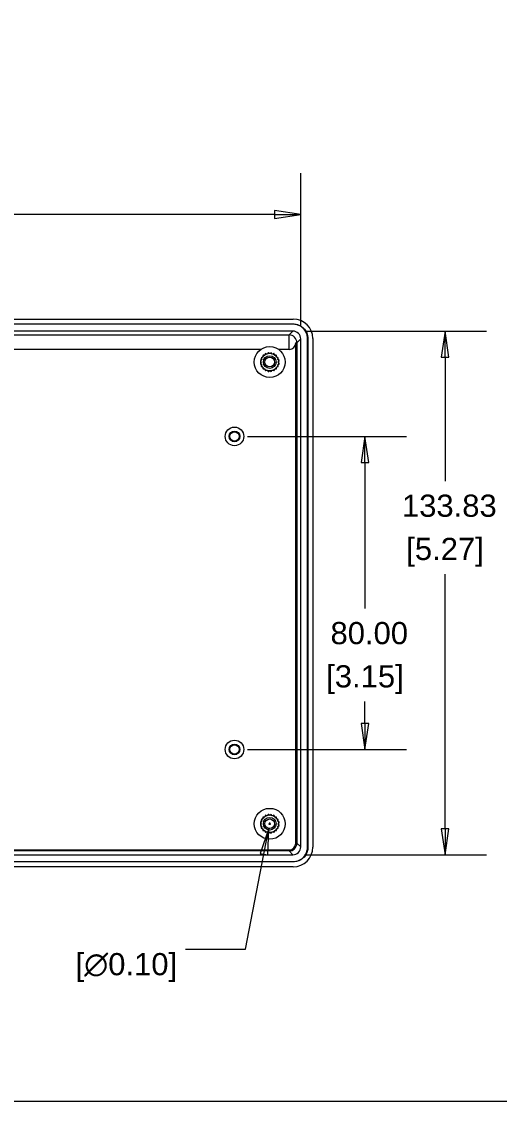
# Model space of a CAD drawing. Header units: millimetres. Extents: x 12 to 919, y 12 to 708.
# Drawn here: x 223.9 to 346, y 21.2 to 297.1 of the extents above; entities that cross this region are included whole.
import ezdxf

# ---------------------------------------------------------------- set-up
doc = ezdxf.new("R2010")
doc.units = ezdxf.units.MM
doc.header["$LTSCALE"] = 3.333333
for name, color, linetype, lineweight in [('Dimension (ANSI)', 7, 'Continuous', 9), ('Sketch Geometry (ANSI)', 7, 'Continuous', 9), ('Visible (ANSI)', 7, 'Continuous', 9), ('Visible Narrow (ANSI)', 7, 'Continuous', 9)]:
    doc.layers.add(name, color=color, linetype=linetype, lineweight=lineweight)
doc.styles.add('Note Text (ANSI)', font='arial.ttf')
doc.dimstyles.new('Default - mm_inch (ANSI)', dxfattribs={"dimscale": 3.333333, "dimtxt": 1.7, "dimasz": 2, "dimexe": 3.175, "dimexo": 1, "dimgap": 0.8, "dimtad": 0, "dimtih": 1, "dimtoh": 1, "dimrnd": 1e-08, "dimzin": 4, "dimdsep": 46, "dimtxsty": 'Note Text (ANSI)', "dimblk": 'Filled-1', "dimcen": 0.09, "dimdle": 10, "dimclrd": 256, "dimclre": 256, "dimclrt": 256, "dimadec": 1, "dimazin": 0, "dimtfac": 1.176471, "dimtofl": 0, "dimtmove": 0, "dimatfit": 3, "dimfxl": 0, "dimtolj": 1, "dimtzin": 0, "dimlwd": -1, "dimlwe": -1, "dimarcsym": 0})

# ---------------------------------------------------------------- blocks, each defined once
blk = doc.blocks.new('Borders Default Border')
at = {"layer": 'Sketch Geometry (ANSI)', "flags": 128}
blk.add_lwpolyline([(6.35, 6.35), (6.35, 209.55), (273.05, 209.55), (273.05, 6.35), (6.35, 6.35)], dxfattribs=at)
blk = doc.blocks.new('Filled-1')
at = {"color": 0}
for p, q in [((0, 0), (-1, 0.15)), ((-1, 0.15), (-1, -0.15)), ((-1, 0), (0, 0)), ((-1, -0.15), (0, 0))]:
    blk.add_line(p, q, dxfattribs=at)
at = {"color": 0, "flags": 128}
blk.add_lwpolyline([(-1, -0.15), (0, 0), (-1, 0.15), (-1, -0.15)], dxfattribs=at)
at = {"color": 0}
blk.add_solid([(-1, -0.15), (0, 0), (-1, 0.15), (-1, -0.15)], dxfattribs=at)
blk = doc.blocks.new('*D27')
at = {"layer": 'Defpoints', "color": 0, "transparency": 16777216}
for p in [(293.22, 218.03), (293.22, 84.2), (332.09, 84.2)]:
    blk.add_point(p, dxfattribs=at)
at = {"layer": 'Dimension (ANSI)', "transparency": 16777216}
for p, q in [((296.56, 218.03), (342.67, 218.03)), ((332.09, 211.36), (332.09, 179.67)), ((332.09, 90.87), (332.09, 155.95)), ((296.56, 84.2), (342.67, 84.2))]:
    blk.add_line(p, q, dxfattribs=at)
at = {"layer": 'Dimension (ANSI)', "transparency": 16777216, "xscale": 6.666666666666667, "yscale": 6.666666666666667, "zscale": 6.666666666666667}
for p, rotation in [((332.09, 218.03), 90), ((332.09, 84.2), 270)]:
    blk.add_blockref('Filled-1', p, dxfattribs=dict(at, rotation=rotation))
at = {"layer": 'Dimension (ANSI)', "transparency": 16777216, "attachment_point": 5, "style": 'Note Text (ANSI)'}
for s, insert, char_height in [('\\A1; 133.83', (332.09, 173.37), 5.6667), ('\\A1;[5.27]', (332.09, 161.51), 5.667)]:
    blk.add_mtext(s, dxfattribs=dict(at, insert=insert, char_height=char_height))
blk = doc.blocks.new('*D28')
at = {"layer": 'Defpoints', "color": 0, "transparency": 16777216}
for p in [(295.22, 247.84), (81.39, 216.03), (295.22, 216.03)]:
    blk.add_point(p, dxfattribs=at)
at = {"layer": 'Dimension (ANSI)', "transparency": 16777216}
for p, q in [((81.39, 219.36), (81.39, 258.42)), ((295.22, 219.36), (295.22, 258.42)), ((88.06, 247.84), (172.61, 247.84)), ((288.55, 247.84), (204, 247.84))]:
    blk.add_line(p, q, dxfattribs=at)
at = {"layer": 'Dimension (ANSI)', "transparency": 16777216, "xscale": 6.666666666666667, "yscale": 6.666666666666667, "zscale": 6.666666666666667, "rotation": 180}
blk.add_blockref('Filled-1', (81.39, 247.84), dxfattribs=at)
at = {"layer": 'Dimension (ANSI)', "transparency": 16777216, "xscale": 6.666666666666667, "yscale": 6.666666666666667, "zscale": 6.666666666666667}
blk.add_blockref('Filled-1', (295.22, 247.84), dxfattribs=at)
at = {"layer": 'Dimension (ANSI)', "transparency": 16777216, "attachment_point": 5, "style": 'Note Text (ANSI)'}
for s, insert, char_height in [('\\A1; 213.83', (188.31, 253.4), 5.6667), ('\\A1;[8.42]', (188.31, 241.54), 5.667)]:
    blk.add_mtext(s, dxfattribs=dict(at, insert=insert, char_height=char_height))
blk = doc.blocks.new('*D30')
at = {"layer": 'Defpoints', "color": 0, "transparency": 16777216}
for p in [(278.31, 191.12), (278.31, 111.12), (311.64, 111.12)]:
    blk.add_point(p, dxfattribs=at)
at = {"layer": 'Dimension (ANSI)', "transparency": 16777216}
for p, q in [((281.64, 191.12), (322.22, 191.12)), ((311.64, 184.45), (311.64, 147.11)), ((311.64, 117.78), (311.64, 123.39)), ((281.64, 111.12), (322.22, 111.12))]:
    blk.add_line(p, q, dxfattribs=at)
at = {"layer": 'Dimension (ANSI)', "transparency": 16777216, "xscale": 6.666666666666667, "yscale": 6.666666666666667, "zscale": 6.666666666666667}
for p, rotation in [((311.64, 191.12), 90), ((311.64, 111.12), 270)]:
    blk.add_blockref('Filled-1', p, dxfattribs=dict(at, rotation=rotation))
at = {"layer": 'Dimension (ANSI)', "transparency": 16777216, "char_height": 5.667, "attachment_point": 5, "style": 'Note Text (ANSI)'}
for s, insert in [('\\A1; 80.00', (311.64, 140.81)), ('\\A1;[3.15]', (311.64, 128.95))]:
    blk.add_mtext(s, dxfattribs=dict(at, insert=insert))
blk = doc.blocks.new('*D50')
at = {"layer": 'Defpoints', "color": 0, "transparency": 16777216}
for p in [(287.54, 93.33), (287.07, 90.91)]:
    blk.add_point(p, dxfattribs=at)
at = {"layer": 'Dimension (ANSI)', "transparency": 16777216}
for p, q in [((287.01, 92.12), (287.61, 92.12)), ((287.31, 91.82), (287.31, 92.42)), ((281.16, 60.11), (285.82, 84.36)), ((265.81, 60.11), (281.16, 60.11))]:
    blk.add_line(p, q, dxfattribs=at)
at = {"layer": 'Dimension (ANSI)', "transparency": 16777216, "xscale": 6.666666666666667, "yscale": 6.666666666666667, "zscale": 6.666666666666667, "rotation": 79.12481242892491}
blk.add_blockref('Filled-1', (287.07, 90.91), dxfattribs=at)
at = {"layer": 'Dimension (ANSI)', "transparency": 16777216, "insert": (250.69, 60.11), "char_height": 5.667, "attachment_point": 5, "style": 'Note Text (ANSI)'}
blk.add_mtext('\\A1; \\P[∅0.10]', dxfattribs=at)

msp = doc.modelspace()

# ---------------------------------------------------------------- linework, layer by layer
at = {"layer": 'Visible (ANSI)'}
for p, q in [((83.3026, 221.1162), (293.3114, 221.1162)), ((83.3026, 219.8662), (293.3114, 219.8662)), ((293.3114, 219.7754), (83.3026, 219.7754)), ((293.2223, 218.0298), (83.3917, 218.0298)), ((295.2205, 86.2009), (295.2205, 216.0315)), ((296.9661, 86.1118), (296.9661, 216.1206)), ((297.057, 216.1206), (297.057, 86.1118)), ((298.307, 216.1206), (298.307, 86.1118)), ((285.0132, 213.332), (91.6008, 213.332)), ((286.8961, 212.494), (286.6398, 212.1695)), ((287.307, 212.2752), (286.9629, 212.5046)), ((287.651, 212.5046), (287.307, 212.2752)), ((287.9741, 212.1695), (287.7178, 212.494)), ((292.2548, 213.332), (289.6008, 213.332)), ((293.9868, 87.1684), (293.9868, 215.064)), ((284.9186, 210.4602), (285.148, 210.1162)), ((285.148, 210.1162), (284.9186, 209.7722)), ((285.2536, 210.7834), (284.9292, 210.5271)), ((285.1418, 211.1814), (285.2536, 210.7834)), ((285.5603, 211.3852), (285.1725, 211.2417)), ((285.577, 211.7984), (285.5603, 211.3852)), ((286.0379, 211.8629), (285.6248, 211.8462)), ((286.1815, 212.2506), (286.0379, 211.8629)), ((286.6398, 212.1695), (286.2417, 212.2814)), ((288.3722, 212.2814), (287.9741, 212.1695)), ((288.576, 211.8629), (288.4325, 212.2506)), ((288.9891, 211.8462), (288.576, 211.8629)), ((289.0536, 211.3852), (289.037, 211.7984)), ((289.4414, 211.2417), (289.0536, 211.3852)), ((289.3603, 210.7834), (289.4721, 211.1814)), ((289.6847, 210.5271), (289.3603, 210.7834)), ((289.466, 210.1162), (289.6953, 210.4602)), ((289.6953, 209.7722), (289.466, 210.1162)), ((284.9292, 209.7054), (285.2536, 209.449)), ((285.2536, 209.449), (285.1418, 209.051)), ((285.1725, 208.9907), (285.5603, 208.8472)), ((285.5603, 208.8472), (285.577, 208.4341)), ((285.6248, 208.3862), (286.0379, 208.3695)), ((286.0379, 208.3695), (286.1815, 207.9818)), ((286.2417, 207.9511), (286.6398, 208.0629)), ((286.6398, 208.0629), (286.8961, 207.7384)), ((286.9629, 207.7279), (287.307, 207.9572)), ((287.307, 207.9572), (287.651, 207.7279)), ((287.7178, 207.7384), (287.9741, 208.0629)), ((287.9741, 208.0629), (288.3722, 207.9511)), ((288.4325, 207.9818), (288.576, 208.3695)), ((288.576, 208.3695), (288.9891, 208.3862)), ((289.037, 208.4341), (289.0536, 208.8472)), ((289.0536, 208.8472), (289.4414, 208.9907)), ((289.3603, 209.449), (289.6847, 209.7054)), ((289.4721, 209.051), (289.3603, 209.449)), ((286.0379, 93.8629), (285.6248, 93.8462)), ((286.1815, 94.2506), (286.0379, 93.8629)), ((286.6398, 94.1695), (286.2417, 94.2814)), ((286.8961, 94.494), (286.6398, 94.1695)), ((287.307, 94.2752), (286.9629, 94.5046)), ((287.651, 94.5046), (287.307, 94.2752)), ((287.9741, 94.1695), (287.7178, 94.494)), ((288.3722, 94.2814), (287.9741, 94.1695)), ((288.576, 93.8629), (288.4325, 94.2506)), ((288.9891, 93.8462), (288.576, 93.8629)), ((284.9186, 92.4602), (285.148, 92.1162)), ((285.148, 92.1162), (284.9186, 91.7722)), ((285.2536, 92.7834), (284.9292, 92.5271)), ((284.9292, 91.7054), (285.2536, 91.449)), ((285.1418, 93.1814), (285.2536, 92.7834)), ((285.2536, 91.449), (285.1418, 91.051)), ((285.5603, 93.3852), (285.1725, 93.2417)), ((285.577, 93.7984), (285.5603, 93.3852)), ((289.0536, 93.3852), (289.037, 93.7984)), ((289.4414, 93.2417), (289.0536, 93.3852)), ((289.3603, 92.7834), (289.4721, 93.1814)), ((289.6847, 92.5271), (289.3603, 92.7834)), ((289.3603, 91.449), (289.6847, 91.7054)), ((289.4721, 91.051), (289.3603, 91.449)), ((289.466, 92.1162), (289.6953, 92.4602)), ((289.6953, 91.7722), (289.466, 92.1162)), ((285.1725, 90.9907), (285.5603, 90.8472)), ((285.5603, 90.8472), (285.577, 90.4341)), ((285.6248, 90.3862), (286.0379, 90.3695)), ((286.0379, 90.3695), (286.1815, 89.9818)), ((286.2417, 89.9511), (286.6398, 90.0629)), ((286.6398, 90.0629), (286.8961, 89.7384)), ((286.9629, 89.7279), (287.307, 89.9572)), ((287.307, 89.9572), (287.651, 89.7279)), ((287.7178, 89.7384), (287.9741, 90.0629)), ((287.9741, 90.0629), (288.3722, 89.9511)), ((288.4325, 89.9818), (288.576, 90.3695)), ((288.576, 90.3695), (288.9891, 90.3862)), ((289.037, 90.4341), (289.0536, 90.8472)), ((289.0536, 90.8472), (289.4414, 90.9907)), ((83.3917, 84.2027), (293.2223, 84.2027)), ((84.3592, 85.4364), (292.2548, 85.4364)), ((83.3026, 82.457), (293.3114, 82.457)), ((293.3114, 82.3662), (83.3026, 82.3662)), ((293.3114, 81.1162), (83.3026, 81.1162))]:
    msp.add_line(p, q, dxfattribs=at)
for centre, radius in [((287.307, 210.1162), 3.95), ((287.307, 210.1162), 2.25), ((287.307, 210.1162), 1.6129), ((287.307, 210.1162), 1.2319), ((278.307, 191.1162), 2.375), ((278.307, 191.1162), 1.375), ((278.307, 191.1162), 1.181), ((278.307, 111.1162), 2.375), ((278.307, 111.1162), 1.375), ((278.307, 111.1162), 1.181), ((287.307, 92.1162), 3.95), ((287.307, 92.1162), 2.25), ((287.307, 92.1162), 1.6129), ((287.307, 92.1162), 1.2319)]:
    msp.add_circle(centre, radius, dxfattribs=at)
for centre, radius, start, end in [((287.307, 210.1162), 2.413, 98.196675, 99.803325), ((287.307, 210.1162), 2.413, 80.196675, 81.803325), ((292.2548, 215.064), 1.7321, 270, 0), ((287.307, 210.1162), 2.413, 170.196675, 171.803325), ((287.307, 210.1162), 2.413, 188.196675, 189.803325), ((287.307, 210.1162), 2.413, 152.196675, 153.803325), ((287.307, 210.1162), 2.413, 134.196675, 135.803325), ((287.307, 210.1162), 2.413, 116.196675, 117.803325), ((287.307, 210.1162), 2.413, 62.196675, 63.803325), ((287.307, 210.1162), 2.413, 44.196675, 45.803325), ((287.307, 210.1162), 2.413, 26.196675, 27.803325), ((287.307, 210.1162), 2.413, 8.196675, 9.803325), ((287.307, 210.1162), 2.413, 350.196675, 351.803325), ((287.307, 210.1162), 2.413, 206.196675, 207.803325), ((287.307, 210.1162), 2.413, 224.196675, 225.803325), ((287.307, 210.1162), 2.413, 242.196675, 243.803325), ((287.307, 210.1162), 2.413, 260.196675, 261.803325), ((287.307, 210.1162), 2.413, 278.196675, 279.803325), ((287.307, 210.1162), 2.413, 296.196675, 297.803325), ((287.307, 210.1162), 2.413, 314.196675, 315.803325), ((287.307, 210.1162), 2.413, 332.196675, 333.803325), ((287.307, 92.1162), 2.413, 134.196675, 135.803325), ((287.307, 92.1162), 2.413, 116.196675, 117.803325), ((287.307, 92.1162), 2.413, 98.196675, 99.803325), ((287.307, 92.1162), 2.413, 80.196675, 81.803325), ((287.307, 92.1162), 2.413, 62.196675, 63.803325), ((287.307, 92.1162), 2.413, 44.196675, 45.803325), ((287.307, 92.1162), 2.413, 170.196675, 171.803325), ((287.307, 92.1162), 2.413, 188.196675, 189.803325), ((287.307, 92.1162), 2.413, 152.196675, 153.803325), ((287.307, 92.1162), 2.413, 26.196675, 27.803325), ((287.307, 92.1162), 2.413, 8.196675, 9.803325), ((287.307, 92.1162), 2.413, 350.196675, 351.803325), ((287.307, 92.1162), 2.413, 206.196675, 207.803325), ((287.307, 92.1162), 2.413, 224.196675, 225.803325), ((287.307, 92.1162), 2.413, 242.196675, 243.803325), ((287.307, 92.1162), 2.413, 260.196675, 261.803325), ((287.307, 92.1162), 2.413, 278.196675, 279.803325), ((287.307, 92.1162), 2.413, 296.196675, 297.803325), ((287.307, 92.1162), 2.413, 314.196675, 315.803325), ((287.307, 92.1162), 2.413, 332.196675, 333.803325), ((292.2548, 87.1684), 1.7321, 270, 0)]:
    msp.add_arc(centre, radius, start, end, dxfattribs=at)
for centre, major_axis in [((293.3026, 216.1118), (3.5417, 3.5417)), ((293.2188, 216.028), (1.4167, 1.4167)), ((293.2188, 86.2044), (1.4167, -1.4167)), ((293.3026, 86.1206), (3.5417, -3.5417))]:
    msp.add_ellipse(centre, major_axis=major_axis, ratio=0.99824796, start_param=5.49866393, end_param=7.06770668, dxfattribs=at)
for points, knots in [([(293.3114, 219.8662), (294.0477, 219.8662), (295.517, 219.4202), (296.814, 217.8384), (297.0569, 216.6115), (297.057, 216.1206)], [5.49866393, 5.49866393, 5.49866393, 5.49866393, 6.08705496, 6.675446, 7.06770668, 7.06770668, 7.06770668, 7.06770668]), ([(296.9661, 216.1206), (296.9661, 216.3529), (296.944, 216.5852), (296.871, 216.9638), (296.8326, 217.1125), (296.6198, 217.7629), (296.3434, 218.2304), (295.7484, 218.8664), (295.481, 219.0822), (294.9116, 219.4229), (294.6121, 219.5518), (293.9795, 219.7294), (293.6455, 219.7754), (293.3114, 219.7754)], [-7.06770668, -7.06770668, -7.06770668, -7.06770668, -6.87744995, -6.87744995, -6.75177363, -6.75177363, -6.31652408, -6.31652408, -6.0372918, -6.0372918, -5.77229005, -5.77229005, -5.49866393, -5.49866393, -5.49866393, -5.49866393]), ([(293.3114, 82.457), (293.5437, 82.457), (293.7759, 82.4792), (294.1545, 82.5521), (294.3033, 82.5906), (294.9536, 82.8033), (295.4211, 83.0798), (296.0572, 83.6747), (296.273, 83.9422), (296.6136, 84.5116), (296.7425, 84.8111), (296.9201, 85.4437), (296.9661, 85.7777), (296.9661, 86.1118)], [-7.06770668, -7.06770668, -7.06770668, -7.06770668, -6.87744995, -6.87744995, -6.75177363, -6.75177363, -6.31652408, -6.31652408, -6.0372918, -6.0372918, -5.77229005, -5.77229005, -5.49866393, -5.49866393, -5.49866393, -5.49866393]), ([(297.057, 86.1118), (297.0569, 85.3755), (296.6109, 83.9062), (295.0291, 82.6092), (293.8022, 82.3662), (293.3114, 82.3662)], [5.49866393, 5.49866393, 5.49866393, 5.49866393, 6.08705496, 6.675446, 7.06770668, 7.06770668, 7.06770668, 7.06770668])]:
    msp.add_open_spline(points, degree=3, knots=knots, dxfattribs=at)
at = {"layer": 'Visible Narrow (ANSI)'}
for p, q in [((292.2548, 217.0623), (293.2223, 218.0298)), ((293.3114, 219.8662), (293.3114, 219.7754)), ((84.3592, 217.0623), (292.2548, 217.0623)), ((292.2548, 213.332), (292.2548, 217.0623)), ((295.2205, 216.0315), (294.253, 215.064)), ((297.057, 216.1206), (296.9661, 216.1206)), ((294.253, 215.064), (293.9868, 215.064)), ((294.253, 215.064), (294.253, 87.1684)), ((293.9868, 87.1684), (294.253, 87.1684)), ((294.253, 87.1684), (295.2205, 86.2009)), ((297.057, 86.1118), (296.9661, 86.1118)), ((292.2548, 85.1702), (84.3592, 85.1702)), ((292.2548, 85.1702), (292.2548, 85.4364)), ((293.2223, 84.2027), (292.2548, 85.1702)), ((293.3114, 82.3662), (293.3114, 82.457))]:
    msp.add_line(p, q, dxfattribs=at)
for centre, major_axis in [((292.2548, 215.064), (1.4142, -1.4142)), ((292.2548, 87.1684), (-1.4142, -1.4142))]:
    msp.add_ellipse(centre, major_axis=major_axis, ratio=0.99824796, start_param=0.78627495, end_param=2.3553177, dxfattribs=at)

# ---------------------------------------------------------------- block references
at = {"xscale": 3.333333333333333, "yscale": 3.333333333333333, "zscale": 3.333333333333333}
msp.add_blockref('Borders Default Border', (0, 0), dxfattribs=at)

# ---------------------------------------------------------------- dimensions: what is measured, and where the dimension line sits
at = {"layer": 'Dimension (ANSI)'}
for base, p1, p2, angle, text, override, picture, middle in [((295.2205, 247.836), (81.3934, 216.0315), (295.2205, 216.0315), 180, ' <>\\X[8.42]', {"dimgap": 0.8, "dimtih": 0, "dimtoh": 0, "dimdec": 2, "dimpost": '\\X', "dimtol": 0, "dimlim": 0, "dimtp": 0, "dimtm": 0, "dimtdec": 2, "dimatfit": 1}, '*D28', (188.307, 247.836)), ((332.0859, 84.2027), (293.2223, 218.0298), (293.2223, 84.2027), 90, ' <>\\X[5.27]', {"dimgap": 0.8, "dimdec": 2, "dimpost": '\\X', "dimtol": 0, "dimlim": 0, "dimtp": 0, "dimtm": 0, "dimtdec": 2, "dimatfit": 1}, '*D27', (332.0859, 167.8109)), ((311.6403, 111.1162), (278.307, 191.1162), (278.307, 111.1162), 90, ' <>\\X[3.15]', {"dimgap": 0.8, "dimdec": 2, "dimpost": '\\X', "dimtol": 0, "dimlim": 0, "dimtp": 0, "dimtm": 0, "dimtdec": 2, "dimatfit": 1}, '*D30', (311.6403, 135.2506))]:
    dim = msp.add_linear_dim(base=base, p1=p1, p2=p2, angle=angle, text=text, dimstyle='Default - mm_inch (ANSI)', override=override, dxfattribs=at)
    dim.commit()
    dim.dimension.update_dxf_attribs({"geometry": picture, "text_midpoint": middle, "dimtype": 160})
dim = msp.add_diameter_dim_2p(p1=(287.5394, 93.326), p2=(287.0745, 90.9064), text=' \\X[∅0.10]', dimstyle='Default - mm_inch (ANSI)', override={"dimgap": 0.8, "dimdec": 2, "dimlfac": 1, "dimpost": '\\X', "dimtol": 0, "dimlim": 0, "dimtp": 0, "dimtm": 0, "dimtdec": 2}, dxfattribs=at)
dim.commit()
dim.dimension.update_dxf_attribs({"geometry": '*D50', "text_midpoint": (250.6906, 60.1114), "dimtype": 163})

doc.saveas('drawing.dxf')
